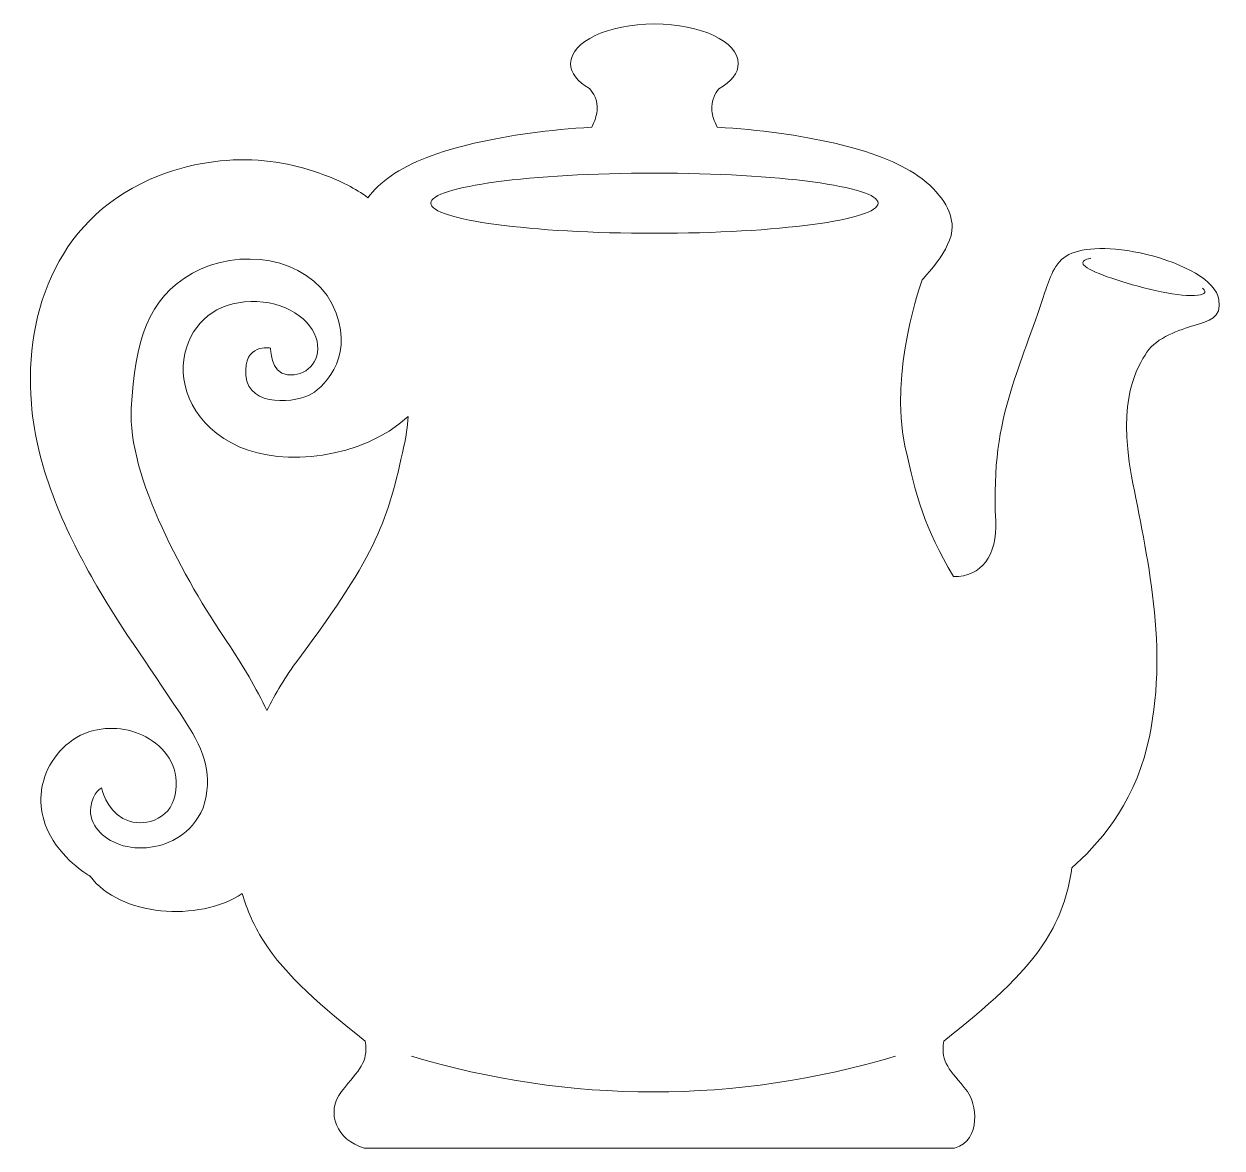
# Model space of a CAD drawing. Header units: centimetres. Extents: x -12.9 to 12.8, y -12.1 to 12.1.
import ezdxf

# ---------------------------------------------------------------- set-up
doc = ezdxf.new("R2010")
doc.units = ezdxf.units.CM
doc.header["$MEASUREMENT"] = 0
doc.layers.add('Camada 1', color=7, linetype='Continuous')

msp = doc.modelspace()

# ---------------------------------------------------------------- linework, layer by layer
at = {"layer": 'Camada 1', "color": 1, "lineweight": 9}
for points, knots in [([(-5.60526, -12.08526), (-6.18745, -11.92414), (-6.45014, -11.32688), (-6.0947, -10.86989), (-6.0947, -10.86989), (-5.70338, -10.36675), (-5.52341, -10.28105), (-5.5831, -9.78779), (-5.5831, -9.78779), (-6.49858, -9.05318), (-7.28407, -8.40915), (-7.78659, -7.60736), (-7.78659, -7.60736), (-7.97743, -7.30288), (-8.12744, -6.97557), (-8.22831, -6.61198), (-8.22831, -6.61198), (-8.69829, -6.92438), (-9.35945, -7.04671), (-9.98189, -6.98305), (-9.98189, -6.98305), (-10.60229, -6.91957), (-11.1844, -6.67127), (-11.50063, -6.24207), (-11.50063, -6.24207), (-11.50063, -6.24207), (-12.04575, -5.9351), (-12.35681, -5.37128), (-12.35681, -5.37128), (-12.58828, -4.95174), (-12.61499, -4.49315), (-12.47655, -4.09885), (-12.47655, -4.09885), (-12.3204, -3.65411), (-11.95022, -3.24124), (-11.43038, -3.10823), (-11.43038, -3.10823), (-10.98858, -2.99521), (-10.51384, -3.08998), (-10.16565, -3.32764), (-10.16565, -3.32764), (-9.77085, -3.59709), (-9.53853, -4.05033), (-9.70092, -4.59247), (-9.70092, -4.59247), (-9.77397, -4.83631), (-9.97415, -4.99741), (-10.20384, -5.06053), (-10.20384, -5.06053), (-10.40042, -5.11457), (-10.61876, -5.09694), (-10.79748, -4.9983), (-10.79748, -4.9983), (-11.15511, -4.80093), (-11.25771, -4.34292), (-11.25771, -4.34292), (-11.25771, -4.34292), (-11.25771, -4.34292), (-11.43435, -4.41655), (-11.48589, -4.75516), (-11.48589, -4.75516), (-11.54372, -5.13505), (-11.2177, -5.43445), (-10.87062, -5.5582), (-10.87062, -5.5582), (-10.44382, -5.71044), (-9.94348, -5.62181), (-9.58069, -5.38931), (-9.58069, -5.38931), (-9.3773, -5.25898), (-9.19538, -5.0616), (-9.07149, -4.7699), (-9.07149, -4.7699), (-8.85141, -4.08447), (-9.03081, -3.56637), (-9.43597, -2.93988), (-9.43597, -2.93988), (-10.14335, -1.84608), (-10.80906, -0.95104), (-11.35449, -0.00645), (-11.35449, -0.00645), (-11.99642, 1.1052), (-12.65305, 2.4871), (-12.76612, 3.92664), (-12.76612, 3.92664), (-12.92472, 5.94602), (-12.15654, 7.99367), (-10.02837, 8.81865), (-10.02837, 8.81865), (-8.40739, 9.44701), (-6.95543, 9.12335), (-5.95996, 8.61606), (-5.95996, 8.61606), (-5.81043, 8.53986), (-5.66563, 8.45025), (-5.52684, 8.34934), (-5.52684, 8.34934), (-5.40763, 8.51012), (-5.24235, 8.67117), (-5.02694, 8.82208), (-5.02694, 8.82208), (-4.19546, 9.40441), (-2.53438, 9.75238), (-0.71126, 9.86615), (-0.71126, 9.86615), (-0.64288, 10.00054), (-0.60932, 10.11597), (-0.59859, 10.21519), (-0.59859, 10.21519), (-0.57215, 10.46019), (-0.6849, 10.60722), (-0.76218, 10.6987), (-0.76218, 10.6987), (-1.0148, 10.84497), (-1.16637, 11.03167), (-1.16637, 11.23505), (-1.16637, 11.23505), (-1.16637, 11.70463), (-0.35893, 12.08527), (0.63708, 12.08527), (0.63708, 12.08527), (1.63308, 12.08527), (2.44052, 11.70463), (2.44052, 11.23505), (2.44052, 11.23505), (2.44052, 11.02842), (2.2841, 10.83905), (2.02418, 10.69171), (2.02418, 10.69171), (1.95184, 10.59752), (1.84715, 10.45223), (1.8727, 10.21519), (1.8727, 10.21519), (1.88343, 10.11597), (1.91699, 10.00054), (1.98536, 9.86615), (1.98536, 9.86615), (3.80853, 9.75229), (5.46966, 9.40441), (6.30109, 8.82208), (6.30109, 8.82208), (6.80642, 8.4681), (7.03611, 8.05808), (7.04105, 7.72761), (7.04105, 7.72761), (7.0484, 7.23439), (6.39324, 6.58662), (6.39324, 6.58662), (6.39324, 6.58662), (6.39324, 6.58662), (5.67184, 4.59925), (6.0252, 3.00925), (6.0252, 3.00925), (6.26726, 1.92008), (6.43072, 1.26261), (7.06985, 0.20415), (7.06985, 0.20415), (7.66935, 0.19065), (8.01275, 0.66006), (7.97665, 1.40042), (7.97665, 1.40042), (7.91879, 2.58711), (8.05692, 3.38622), (8.29987, 4.18854), (8.29987, 4.18854), (8.49401, 4.82969), (8.75507, 5.47292), (9.03657, 6.31762), (9.03657, 6.31762), (9.12486, 6.58257), (9.23528, 6.97274), (9.55182, 7.12734), (9.55182, 7.12734), (9.86836, 7.28193), (10.44251, 7.3187), (11.23014, 7.12734), (11.23014, 7.12734), (12.01777, 6.93597), (12.70747, 6.56704), (12.77607, 6.16298), (12.77607, 6.16298), (12.84467, 5.75893), (12.55381, 5.70151), (12.24608, 5.60353), (12.24608, 5.60353), (11.93836, 5.50555), (11.43633, 5.34584), (11.23023, 5.02934), (11.23023, 5.02934), (11.02413, 4.71285), (10.58989, 4.02835), (10.89904, 2.36473), (10.89904, 2.36473), (11.20819, 0.7011), (11.73822, -1.35994), (11.23771, -3.43577), (11.23771, -3.43577), (10.92232, -4.74386), (10.14511, -5.60164), (9.61334, -6.05729), (9.61334, -6.05729), (9.53713, -6.65369), (9.34385, -7.15563), (9.06074, -7.60736), (9.06074, -7.60736), (8.55823, -8.40915), (7.77273, -9.05318), (6.85725, -9.78779), (6.85725, -9.78779), (6.79756, -10.28105), (6.97753, -10.36674), (7.36885, -10.86989), (7.36885, -10.86989), (7.54889, -11.10136), (7.69313, -11.91863), (7.09107, -12.08526), (7.09107, -12.08526), (7.09107, -12.08526), (-5.60526, -12.08526), (-5.60526, -12.08526)], [0, 0, 0, 0, 0.01785714, 0.01785714, 0.01785714, 0.01785714, 0.03571429, 0.03571429, 0.03571429, 0.03571429, 0.05357143, 0.05357143, 0.05357143, 0.05357143, 0.07142857, 0.07142857, 0.07142857, 0.07142857, 0.08928571, 0.08928571, 0.08928571, 0.08928571, 0.10714286, 0.10714286, 0.10714286, 0.10714286, 0.125, 0.125, 0.125, 0.125, 0.14285714, 0.14285714, 0.14285714, 0.14285714, 0.16071429, 0.16071429, 0.16071429, 0.16071429, 0.17857143, 0.17857143, 0.17857143, 0.17857143, 0.19642857, 0.19642857, 0.19642857, 0.19642857, 0.21428571, 0.21428571, 0.21428571, 0.21428571, 0.23214286, 0.23214286, 0.23214286, 0.23214286, 0.25, 0.25, 0.25, 0.25, 0.26785714, 0.26785714, 0.26785714, 0.26785714, 0.28571429, 0.28571429, 0.28571429, 0.28571429, 0.30357143, 0.30357143, 0.30357143, 0.30357143, 0.32142857, 0.32142857, 0.32142857, 0.32142857, 0.33928571, 0.33928571, 0.33928571, 0.33928571, 0.35714286, 0.35714286, 0.35714286, 0.35714286, 0.375, 0.375, 0.375, 0.375, 0.39285714, 0.39285714, 0.39285714, 0.39285714, 0.41071429, 0.41071429, 0.41071429, 0.41071429, 0.42857143, 0.42857143, 0.42857143, 0.42857143, 0.44642857, 0.44642857, 0.44642857, 0.44642857, 0.46428571, 0.46428571, 0.46428571, 0.46428571, 0.48214286, 0.48214286, 0.48214286, 0.48214286, 0.5, 0.5, 0.5, 0.5, 0.51785714, 0.51785714, 0.51785714, 0.51785714, 0.53571429, 0.53571429, 0.53571429, 0.53571429, 0.55357143, 0.55357143, 0.55357143, 0.55357143, 0.57142857, 0.57142857, 0.57142857, 0.57142857, 0.58928571, 0.58928571, 0.58928571, 0.58928571, 0.60714286, 0.60714286, 0.60714286, 0.60714286, 0.625, 0.625, 0.625, 0.625, 0.64285714, 0.64285714, 0.64285714, 0.64285714, 0.66071429, 0.66071429, 0.66071429, 0.66071429, 0.67857143, 0.67857143, 0.67857143, 0.67857143, 0.69642857, 0.69642857, 0.69642857, 0.69642857, 0.71428571, 0.71428571, 0.71428571, 0.71428571, 0.73214286, 0.73214286, 0.73214286, 0.73214286, 0.75, 0.75, 0.75, 0.75, 0.76785714, 0.76785714, 0.76785714, 0.76785714, 0.78571429, 0.78571429, 0.78571429, 0.78571429, 0.80357143, 0.80357143, 0.80357143, 0.80357143, 0.82142857, 0.82142857, 0.82142857, 0.82142857, 0.83928571, 0.83928571, 0.83928571, 0.83928571, 0.85714286, 0.85714286, 0.85714286, 0.85714286, 0.875, 0.875, 0.875, 0.875, 0.89285714, 0.89285714, 0.89285714, 0.89285714, 0.91071429, 0.91071429, 0.91071429, 0.91071429, 0.92857143, 0.92857143, 0.92857143, 0.92857143, 0.94642857, 0.94642857, 0.94642857, 0.94642857, 0.96428571, 0.96428571, 0.96428571, 0.96428571, 1, 1, 1, 1]), ([(-7.7013, -2.6797), (-7.52129, -2.31553), (-7.30041, -1.95051), (-7.03301, -1.59137), (-7.03301, -1.59137), (-5.29011, 0.7494), (-5.1044, 1.41925), (-4.75104, 3.00925), (-4.75104, 3.00925), (-4.70528, 3.21517), (-4.67768, 3.42777), (-4.66406, 3.64188), (-4.66406, 3.64188), (-5.65998, 2.72182), (-7.35832, 2.57746), (-8.28399, 2.98886), (-8.28399, 2.98886), (-9.27773, 3.43053), (-9.6236, 4.30648), (-9.46166, 4.99841), (-9.46166, 4.99841), (-9.29972, 5.69033), (-8.77708, 6.09523), (-8.04834, 6.11731), (-8.04834, 6.11731), (-7.3196, 6.13939), (-6.71598, 5.72719), (-6.62028, 5.26344), (-6.62028, 5.26344), (-6.52457, 4.79969), (-6.87793, 4.49784), (-7.25336, 4.54205), (-7.25336, 4.54205), (-7.62879, 4.58625), (-7.6214, 5.11619), (-7.6214, 5.11619), (-7.6214, 5.11619), (-7.6214, 5.11619), (-8.20992, 5.23348), (-8.15103, 4.52678), (-8.15103, 4.52678), (-8.09214, 3.82007), (-7.03951, 3.94525), (-6.73771, 4.12931), (-6.73771, 4.12931), (-6.4359, 4.31338), (-5.76619, 5.01265), (-6.29617, 6.05793), (-6.29617, 6.05793), (-6.82616, 7.10321), (-8.32944, 7.27254), (-9.29949, 6.72782), (-9.29949, 6.72782), (-10.26954, 6.1831), (-10.52871, 5.27764), (-10.61707, 3.82016), (-10.61707, 3.82016), (-10.70543, 2.36268), (-9.44666, 0.11031), (-8.56332, -1.19261), (-8.56332, -1.19261), (-8.20948, -1.71454), (-7.92187, -2.20691), (-7.7013, -2.6797)], [0, 0, 0, 0, 0.05882353, 0.05882353, 0.05882353, 0.05882353, 0.11764706, 0.11764706, 0.11764706, 0.11764706, 0.17647059, 0.17647059, 0.17647059, 0.17647059, 0.23529412, 0.23529412, 0.23529412, 0.23529412, 0.29411765, 0.29411765, 0.29411765, 0.29411765, 0.35294118, 0.35294118, 0.35294118, 0.35294118, 0.41176471, 0.41176471, 0.41176471, 0.41176471, 0.47058824, 0.47058824, 0.47058824, 0.47058824, 0.52941176, 0.52941176, 0.52941176, 0.52941176, 0.58823529, 0.58823529, 0.58823529, 0.58823529, 0.64705882, 0.64705882, 0.64705882, 0.64705882, 0.70588235, 0.70588235, 0.70588235, 0.70588235, 0.76470588, 0.76470588, 0.76470588, 0.76470588, 0.82352941, 0.82352941, 0.82352941, 0.82352941, 0.88235294, 0.88235294, 0.88235294, 0.88235294, 1, 1, 1, 1])]:
    msp.add_open_spline(points, degree=3, knots=knots, dxfattribs=at)
at = {"layer": 'Camada 1', "color": 175, "lineweight": 9}
msp.add_open_spline([(0.63708, 8.87937), (3.29408, 8.87937), (5.44798, 8.5894), (5.44798, 8.2316), (5.44798, 8.2316), (5.44798, 7.87384), (3.29408, 7.58387), (0.63708, 7.58387), (0.63708, 7.58387), (-2.01993, 7.58387), (-4.17383, 7.87384), (-4.17383, 8.2316), (-4.17383, 8.2316), (-4.17383, 8.5894), (-2.01993, 8.87937), (0.63708, 8.87937)], degree=3, knots=[0, 0, 0, 0, 0.2, 0.2, 0.2, 0.2, 0.4, 0.4, 0.4, 0.4, 0.6, 0.6, 0.6, 0.6, 1, 1, 1, 1], dxfattribs=at)
at = {"layer": 'Camada 1', "color": 5, "lineweight": 9}
msp.add_open_spline([(10.01758, 7.04675), (10.01758, 7.04675), (9.72653, 7.00441), (9.90645, 6.86683), (9.90645, 6.86683), (10.08637, 6.72925), (10.74254, 6.507), (11.40929, 6.35354), (11.40929, 6.35354), (12.07604, 6.20008), (12.65283, 6.20537), (12.42529, 6.40116)], degree=3, knots=[0, 0, 0, 0, 0.25, 0.25, 0.25, 0.25, 0.5, 0.5, 0.5, 0.5, 1, 1, 1, 1], dxfattribs=at)
msp.add_open_spline([(-4.59273, -10.1089), (-1.19726, -11.13528), (2.42582, -11.13528), (5.82129, -10.1089)], degree=3, dxfattribs=at)

doc.saveas('drawing.dxf')
